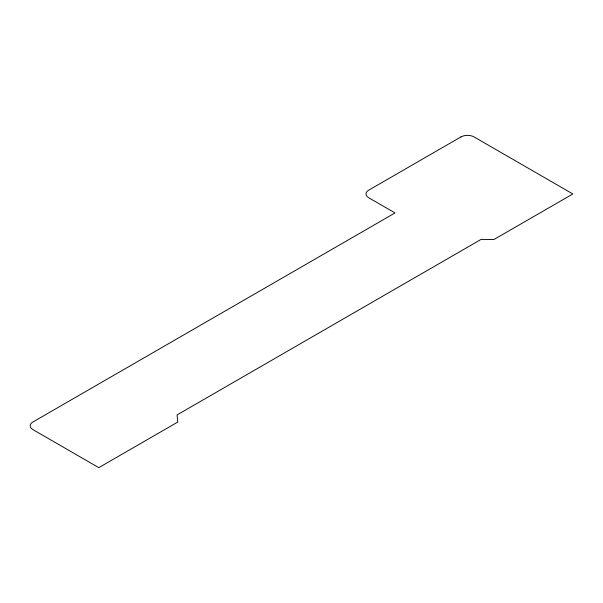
<?xml version="1.0" encoding="UTF-8"?>
<svg xmlns="http://www.w3.org/2000/svg" width="603" height="603" viewBox="0 0 603 603"><rect width="100%" height="100%" fill="white"/><g stroke="black" fill="none" stroke-linecap="round" stroke-linejoin="round"><path stroke-width="0.9" d="M460.971 136.911L368.689 190.186A9.233 5.329 0 0 0 368.689 197.731L395.025 212.934L32.856 422.032A9.233 5.329 0 0 0 32.856 429.577L98.802 467.649L177.81 422.032L177.063 414.924L481.149 239.361L493.842 239.572L572.85 193.962L474.033 136.911A9.233 5.329 0 0 0 460.971 136.911"/></g></svg>
